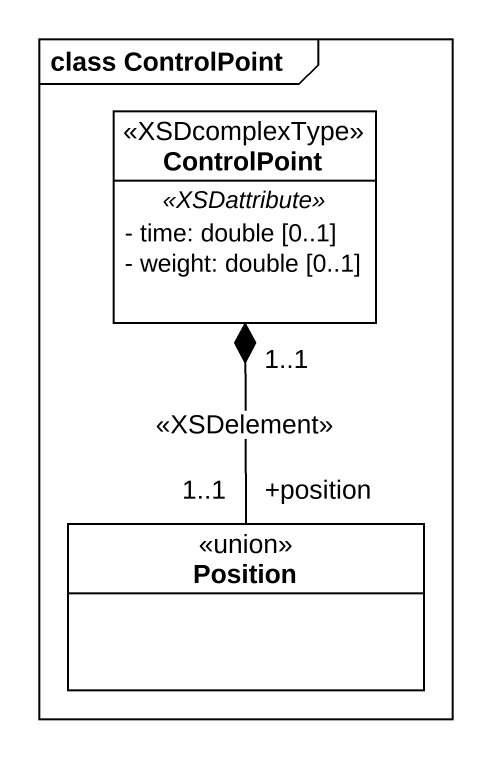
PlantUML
@startuml
mainframe class ControlPoint
hide circle
hide empty members
skinparam classAttributeIconSize 0
class ControlPoint <<XSDcomplexType>> {
  .. <<XSDattribute>> ..
  - time: double [0..1]
  - weight: double [0..1]
}
class Position <<union>>
ControlPoint "1..1" *-- "+position\n1..1" Position : <<XSDelement>>
@enduml
